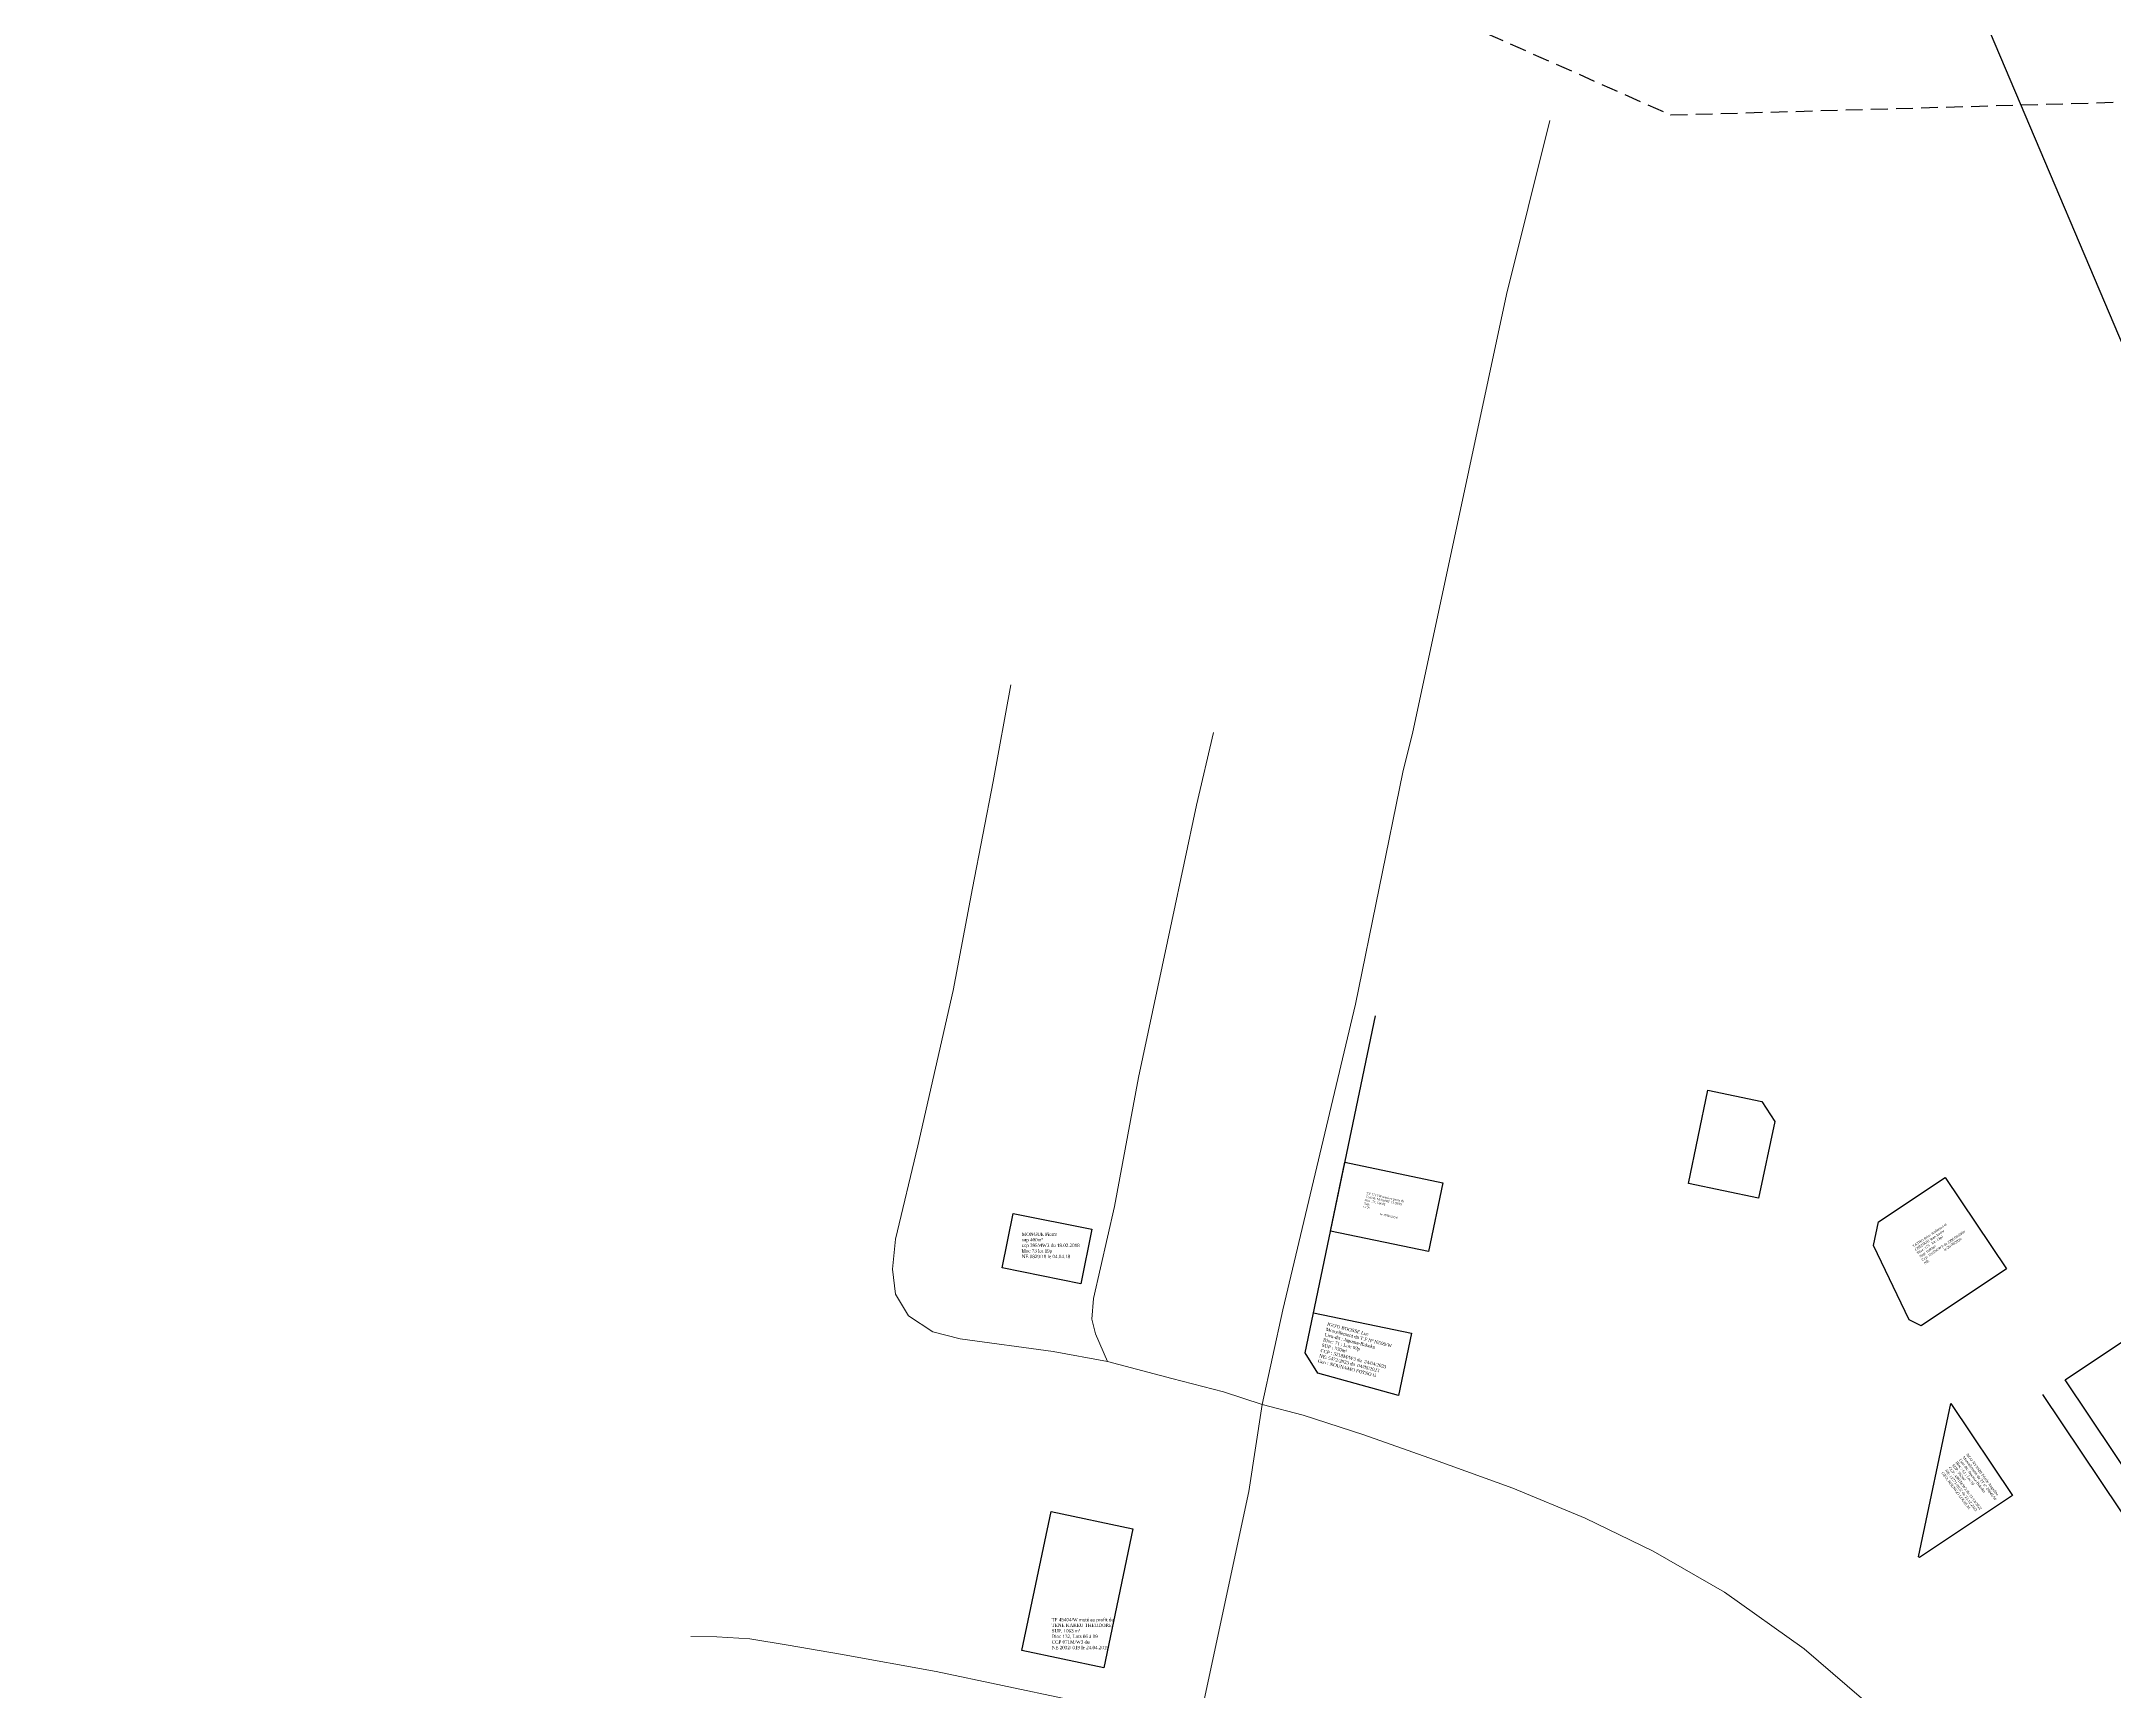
# Model space of a CAD drawing. Header units: millimetres. Extents: x 589619 to 593486, y 440379 to 445141.
# Drawn here: x 591169 to 591789, y 443815 to 444309 of the extents above; entities that cross this region are included whole.
import ezdxf

# ---------------------------------------------------------------- set-up
doc = ezdxf.new("R2010")
doc.units = ezdxf.units.MM
doc.header["$LTSCALE"] = 10
doc.linetypes.add('DISCONTINU', pattern=[0.75, 0.5, -0.25])
doc.layers.add('end maj 26 02 2021', color=7, linetype='Continuous')
doc.layers.add('TF 13164 TF 13163 ET TF 45114 ANNULES', color=250, linetype='Continuous')
doc.layers.add('MAJ APRES LE 13.01.2023', color=222, linetype='Continuous', lineweight=30)
doc.layers.add('Roads_others', color=24, linetype='Continuous', lineweight=9)
doc.styles.add('Times 1.0', font='times.ttf', dxfattribs={"width": 0.99, "height": 1})

msp = doc.modelspace()

# ---------------------------------------------------------------- linework, layer by layer
for p, q in [((591547.06, 443916.72), (591568.1, 444017.57)), ((591549.56, 443928.72), (591578.93, 443922.6)), ((591578.93, 443922.6), (591575.03, 443903.92)), ((591550.9, 443910.65), (591547.06, 443916.72)), ((591820.78, 443825.29), (591767.96, 443904.24))]:
    msp.add_line(p, q)
at = {"color": 232, "lineweight": 30, "flags": 128}
msp.add_lwpolyline([(589619, 444839), (589665, 444789), (589701, 444534), (591315, 445141), (591436, 445058), (592078, 443543), (591745, 440674), (591661, 440379)], dxfattribs=at)
msp.add_lwpolyline([(589619, 444839), (589665, 444789), (589701, 444534), (591315, 445141), (591436, 445058), (592078, 443543), (591745, 440674), (591661, 440379)], dxfattribs=at)
msp.add_lwpolyline([(589619, 444839), (589665, 444789), (589701, 444534), (591315, 445141), (591436, 445058), (592078, 443543), (591745, 440674), (591661, 440379)], dxfattribs=at)
msp.add_lwpolyline([(589619, 444839), (589665, 444789), (589701, 444534), (591315, 445141), (591436, 445058), (592078, 443543), (591745, 440674), (591661, 440379)], dxfattribs=at)
at = {"flags": 128}
for points in [[(591667.66, 443995.33), (591683.81, 443991.93), (591687.67, 443986.01), (591682.83, 443963.02), (591661.8, 443967.45)], [(591794.19, 443921.76), (591816.38, 443888.52), (591796.84, 443875.45), (591774.6, 443908.69)], [(591740.39, 443901.61), (591758.81, 443874.07), (591730.97, 443855.45), (591730.71, 443855.66)]]:
    msp.add_lwpolyline(points, close=True, dxfattribs=at)
at = {"layer": 'end maj 26 02 2021', "color": 3}
msp.add_lwpolyline([(591558.96, 443973.76), (591588.33, 443967.63), (591584.04, 443947.07), (591554.67, 443953.2)], close=True, dxfattribs=at)
msp.add_lwpolyline([(591558.96, 443973.76), (591588.33, 443967.63), (591584.04, 443947.07), (591554.67, 443953.2)], close=True, dxfattribs=at)
msp.add_lwpolyline([(591558.96, 443973.76), (591588.33, 443967.63), (591584.04, 443947.07), (591554.67, 443953.2)], close=True, dxfattribs=at)
msp.add_lwpolyline([(591558.96, 443973.76), (591588.33, 443967.63), (591584.04, 443947.07), (591554.67, 443953.2)], close=True, dxfattribs=at)
at = {"layer": 'end maj 26 02 2021', "color": 150}
msp.add_lwpolyline([(591738.71, 443969.24), (591757, 443941.89), (591731.49, 443924.83), (591727.87, 443926.58), (591717.18, 443948.83), (591718.77, 443955.9)], close=True, dxfattribs=at)
msp.add_lwpolyline([(591738.71, 443969.24), (591757, 443941.89), (591731.49, 443924.83), (591727.87, 443926.58), (591717.18, 443948.83), (591718.77, 443955.9)], close=True, dxfattribs=at)
at = {"layer": 'end maj 26 02 2021', "color": 150, "flags": 128}
msp.add_lwpolyline([(591459.7, 443958.46), (591483.23, 443953.71), (591479.93, 443937.37), (591456.4, 443942.13)], close=True, dxfattribs=at)
msp.add_lwpolyline([(591459.7, 443958.46), (591483.23, 443953.71), (591479.93, 443937.37), (591456.4, 443942.13)], close=True, dxfattribs=at)
msp.add_lwpolyline([(591459.7, 443958.46), (591483.23, 443953.71), (591479.93, 443937.37), (591456.4, 443942.13)], close=True, dxfattribs=at)
msp.add_lwpolyline([(591459.7, 443958.46), (591483.23, 443953.71), (591479.93, 443937.37), (591456.4, 443942.13)], close=True, dxfattribs=at)
at = {"layer": 'end maj 26 02 2021', "color": 3, "lineweight": -3, "flags": 128}
msp.add_lwpolyline([(591471.04, 443869.22), (591495.52, 443864.07), (591486.76, 443822.48), (591462.3, 443827.62)], close=True, dxfattribs=at)
msp.add_lwpolyline([(591471.04, 443869.22), (591495.52, 443864.07), (591486.76, 443822.48), (591462.3, 443827.62)], close=True, dxfattribs=at)
msp.add_lwpolyline([(591471.04, 443869.22), (591495.52, 443864.07), (591486.76, 443822.48), (591462.3, 443827.62)], close=True, dxfattribs=at)
msp.add_lwpolyline([(591471.04, 443869.22), (591495.52, 443864.07), (591486.76, 443822.48), (591462.3, 443827.62)], close=True, dxfattribs=at)
at = {"layer": 'MAJ APRES LE 13.01.2023', "lineweight": 30}
msp.add_line((591575.03, 443903.92), (591550.9, 443910.65), dxfattribs=at)
at = {"layer": 'MAJ APRES LE 13.01.2023', "lineweight": 30, "flags": 128}
msp.add_lwpolyline([(591549.56, 443928.72), (591578.93, 443922.6), (591575.03, 443903.92), (591550.9, 443910.65), (591547.06, 443916.72)], close=True, dxfattribs=at)
at = {"layer": 'Roads_others'}
for points in [[(591534.25, 443901.29), (591540.38, 443929.6), (591562.19, 444021.08), (591576.35, 444090.55), (591579.27, 444102.61), (591590.56, 444155.15), (591607.4, 444233.52), (591620.35, 444285.62)], [(591515.38, 443805.87), (591530.22, 443875.25), (591534.25, 443901.29), (591522.67, 443905.02), (591507.17, 443909.05), (591487.85, 443914.15), (591471.68, 443917.13), (591443.82, 443920.97), (591435.64, 443923.04), (591428.31, 443927.78), (591424.47, 443934.26), (591423.49, 443941.81), (591424.38, 443950.75), (591431.12, 443978.71), (591441.65, 444025.16), (591447.5, 444055.85), (591453.65, 444087.72), (591458.97, 444116.66)], [(591519.59, 444102.43), (591514.55, 444080.7), (591507.13, 444045.93), (591497.21, 443999.18), (591489.96, 443960.58), (591483.66, 443933), (591483.22, 443926.78), (591484.26, 443922.42), (591487.85, 443914.15)], [(591752.62, 443773.91), (591734.88, 443792.68), (591717.9, 443809.66), (591696.44, 443828.14), (591672.61, 443845.11), (591651.3, 443857.36), (591630.89, 443867.26), (591609.29, 443876.26), (591585.76, 443884.66), (591564.62, 443892.19), (591546.44, 443898.08), (591534.25, 443901.29)], [(591363.11, 443831.82), (591370.91, 443831.72), (591380.78, 443831.14), (591392.3, 443829.22), (591408.01, 443826.49), (591436.61, 443821.32), (591476.28, 443812.92), (591505.22, 443807.92), (591515.38, 443805.87)]]:
    msp.add_lwpolyline(points, dxfattribs=at)
at = {"layer": 'TF 13164 TF 13163 ET TF 45114 ANNULES', "linetype": 'DISCONTINU', "lineweight": -3, "flags": 128}
msp.add_lwpolyline([(591061.53, 445042.27), (591101.53, 444954.27), (591206.53, 444604.27), (591351.53, 444369.27), (591516.53, 444349.27), (591656.53, 444287.27), (591901.53, 444294.27), (592206.53, 444362.27), (592496.53, 444369.27), (592650.88, 444526.03), (592816.53, 444694.27), (593031.53, 444354.27), (593267.69, 444041.63), (593177.69, 443861.63), (592952.69, 443676.63), (592895.57, 443501.91), (592952.38, 443543.41), (593005.3, 443527.87), (593026.64, 443499.05), (593056.38, 443449.49), (593133.96, 443493.33), (593165.2, 443554.79), (593264.07, 443591.37), (593375.56, 443584.47), (593418.33, 443582.62), (593465.53, 443558.02), (593485.91, 443471.51), (593335.65, 443462.93), (593055.16, 443327.94), (593105.66, 443176.17), (593120.37, 443175.55), (593137, 443125.57), (593160.73, 443133.47), (593178.09, 443081.28), (593268.23, 443111.28), (593357.91, 442841.81), (593125.02, 442764.31), (592879.69, 442886.63), (592546.53, 442854.27), (592306.53, 442877.27), (592046.53, 442969.27), (591861.53, 443024.27), (591706.53, 443084.27), (591466.53, 443169.27), (591185.53, 443254.27), (590892.53, 443334.27), (590652.53, 443379.27), (590350.53, 443417.27), (590111.56, 443389.83), (590073.83, 443474.17), (590006.29, 443648.33), (589927.63, 443844.62), (590031.73, 444321.02), (590094.72, 444687.7), (590075.84, 444942.18), (590369.53, 444992.27), (590641.53, 444999.27), (590953.53, 445044.27), (591061.53, 445042.27)], dxfattribs=at)
msp.add_lwpolyline([(591061.53, 445042.27), (591101.53, 444954.27), (591206.53, 444604.27), (591351.53, 444369.27), (591516.53, 444349.27), (591656.53, 444287.27), (591901.53, 444294.27), (592206.53, 444362.27), (592496.53, 444369.27), (592650.88, 444526.03), (592816.53, 444694.27), (593031.53, 444354.27), (593267.69, 444041.63), (593177.69, 443861.63), (592952.69, 443676.63), (592895.57, 443501.91), (592952.38, 443543.41), (593005.3, 443527.87), (593026.64, 443499.05), (593056.38, 443449.49), (593133.96, 443493.33), (593165.2, 443554.79), (593264.07, 443591.37), (593375.56, 443584.47), (593418.33, 443582.62), (593465.53, 443558.02), (593485.91, 443471.51), (593335.65, 443462.93), (593055.16, 443327.94), (593105.66, 443176.17), (593120.37, 443175.55), (593137, 443125.57), (593160.73, 443133.47), (593178.09, 443081.28), (593268.23, 443111.28), (593357.91, 442841.81), (593125.02, 442764.31), (592879.69, 442886.63), (592546.53, 442854.27), (592306.53, 442877.27), (592046.53, 442969.27), (591861.53, 443024.27), (591706.53, 443084.27), (591466.53, 443169.27), (591185.53, 443254.27), (590892.53, 443334.27), (590652.53, 443379.27), (590350.53, 443417.27), (590111.56, 443389.83), (590073.83, 443474.17), (590006.29, 443648.33), (589927.63, 443844.62), (590031.73, 444321.02), (590094.72, 444687.7), (590075.84, 444942.18), (590369.53, 444992.27), (590641.53, 444999.27), (590953.53, 445044.27), (591061.53, 445042.27)], dxfattribs=at)

# ---------------------------------------------------------------- texts
at = {"insert": (591745.55, 443886.74), "char_height": 0.79346, "width": 25.1505, "attachment_point": 1, "rotation": 306.76955}
msp.add_mtext('\\A1;{\\fTimes New Roman|b0|i0|c0|p18;NGO NYEMB Friede Angeline \\P\\C1;Morcellement du TF n° 24041/W\\C256;      \\PLieu dit: Japoma-Bakoko \\PBloc : 61 ; Lot:19                                                       SUP: 562m²                                                          CCP: 4881M/W3 du 21/12/2022                              NE: 11771/2022 du 23.12.2022                            GEO: \\C3;BOUNGO LOUIS M}', dxfattribs=at)
at = {"layer": 'end maj 26 02 2021', "attachment_point": 1}
for s, width, heights, insert, char_height, rotation in [('{\\fTimes New Roman|b0|i0|c0|p18;\\C1;T.F 5715/W muté au profit de \\C256;\\PTAGNE MAXIME CLOVIS\\PBloc: 71, Lot 05\\PSup: 630m²\\PCCP. 634M/W3 du 15/03/018\\PNE:0382/018 le 19/03/2018}', 52.4795, [0], (591565.49, 443964.86), 0.625, 347.49004), ('{\\fTimes New Roman|b0|i0|c0|p18;\\C1;T.F 5715/W muté au profit de \\C256;\\PTAGNE MAXIME CLOVIS\\PBloc: 71, Lot 05\\PSup: 630m²\\PCCP. 634M/W3 du 15/03/018\\PNE:0382/018 le 19/03/2018}', 52.4795, [0], (591565.49, 443964.86), 0.625, 347.49004), ('{\\fTimes New Roman|b0|i0|c0|p18;\\C1;T.F 5715/W muté au profit de \\C256;\\PTAGNE MAXIME CLOVIS\\PBloc: 71, Lot 05\\PSup: 630m²\\PCCP. 634M/W3 du 15/03/018\\PNE:0382/018 le 19/03/2018}', 52.4795, [0], (591565.49, 443964.86), 0.625, 347.49004), ('{\\fTimes New Roman|b0|i0|c0|p18;\\C1;T.F 5715/W muté au profit de \\C256;\\PTAGNE MAXIME CLOVIS\\PBloc: 71, Lot 05\\PSup: 630m²\\PCCP. 634M/W3 du 15/03/018\\PNE:0382/018 le 19/03/2018}', 52.4795, [0], (591565.49, 443964.86), 0.625, 347.49004), ('{\\fTimes New Roman|b0|i0|c0|p18;TATHO Réné Anderson et \\PCHEDJOU Jean Junior\\PBloc: 173   lot: 13p1\\PSup: 1000m²\\PCcp: 1925M/W3 du 2296/08/2020\\PNE: 6193/2020 le 26/08/2020}', 204.049, [76.87], (591728.76, 443948.88), 0.7365, 33.86373), ('{\\fTimes New Roman|b0|i0|c0|p18;TATHO Réné Anderson et \\PCHEDJOU Jean Junior\\PBloc: 173   lot: 13p1\\PSup: 1000m²\\PCcp: 1925M/W3 du 2296/08/2020\\PNE: 6193/2020 le 26/08/2020}', 204.049, [76.87], (591728.76, 443948.88), 0.7365, 33.86373)]:
    msp.add_mtext_dynamic_manual_height_columns(s, width=width, gutter_width=12.5, heights=heights, dxfattribs=dict(at, insert=insert, char_height=char_height, rotation=rotation))
at = {"layer": 'end maj 26 02 2021', "color": 150, "linetype": 'ByBlock', "lineweight": -3, "ltscale": 0.0014, "char_height": 1, "attachment_point": 1, "style": 'Times 1.0'}
for s, insert, width in [('MONGUE Pierre\\Psup 400m²\\Pccp 395MW3 du 19.02.2018\\Pbloc 73 lot 19p\\PNE 0829/18 le 04.04.18', (591462.23, 443952.74), 17.5675), ('MONGUE Pierre\\Psup 400m²\\Pccp 395MW3 du 19.02.2018\\Pbloc 73 lot 19p\\PNE 0829/18 le 04.04.18', (591462.23, 443952.74), 17.5675), ('MONGUE Pierre\\Psup 400m²\\Pccp 395MW3 du 19.02.2018\\Pbloc 73 lot 19p\\PNE 0829/18 le 04.04.18', (591462.23, 443952.74), 17.5675), ('MONGUE Pierre\\Psup 400m²\\Pccp 395MW3 du 19.02.2018\\Pbloc 73 lot 19p\\PNE 0829/18 le 04.04.18', (591462.23, 443952.74), 17.5675), ('{\\fTimes New Roman|b0|i0|c186|p18;\\C1;TF 45404/W muté au profit de\\C256;\\PTENE KAKEU THEODORE\\PSUP. 1063 m²\\PBloc 132, Lots 06 à 09\\PCCP 071M/W3 du \\PNE 20\\fTimes New Roman|b0|i0|c0|p18;32\\fTimes New Roman|b0|i0|c186|p18;/ 019 le 24.04.2019}', (591471.2, 443837.36), 48.7091), ('{\\fTimes New Roman|b0|i0|c186|p18;\\C1;TF 45404/W muté au profit de\\C256;\\PTENE KAKEU THEODORE\\PSUP. 1063 m²\\PBloc 132, Lots 06 à 09\\PCCP 071M/W3 du \\PNE 20\\fTimes New Roman|b0|i0|c0|p18;32\\fTimes New Roman|b0|i0|c186|p18;/ 019 le 24.04.2019}', (591471.2, 443837.36), 48.7091), ('{\\fTimes New Roman|b0|i0|c186|p18;\\C1;TF 45404/W muté au profit de\\C256;\\PTENE KAKEU THEODORE\\PSUP. 1063 m²\\PBloc 132, Lots 06 à 09\\PCCP 071M/W3 du \\PNE 20\\fTimes New Roman|b0|i0|c0|p18;32\\fTimes New Roman|b0|i0|c186|p18;/ 019 le 24.04.2019}', (591471.2, 443837.36), 48.7091), ('{\\fTimes New Roman|b0|i0|c186|p18;\\C1;TF 45404/W muté au profit de\\C256;\\PTENE KAKEU THEODORE\\PSUP. 1063 m²\\PBloc 132, Lots 06 à 09\\PCCP 071M/W3 du \\PNE 20\\fTimes New Roman|b0|i0|c0|p18;32\\fTimes New Roman|b0|i0|c186|p18;/ 019 le 24.04.2019}', (591471.2, 443837.36), 48.7091)]:
    msp.add_mtext(s, dxfattribs=dict(at, insert=insert, width=width))
at = {"layer": 'MAJ APRES LE 13.01.2023', "lineweight": 30, "insert": (591553.83, 443925.88), "char_height": 0.9775, "width": 24.571, "attachment_point": 1, "rotation": 345.71907}
msp.add_mtext("{\\fTimes New Roman|b0|i0|c0|p18;IGO'O BOOSSE Luc\\P\\C1;Morcellement du T.F N°16599/W\\P\\C256;Lieu-dit : Japoma-Bakoko\\PBloc: 71 ; Lot: 09p\\PSUP : 530m²\\PCCP : 5218M/W3 du  24/04/2023\\PNE: 5472/2023 du  04/05/2023\\P\\C1;Geo : NOUNAMO FOTSO G}", dxfattribs=at)

doc.saveas('drawing.dxf')
